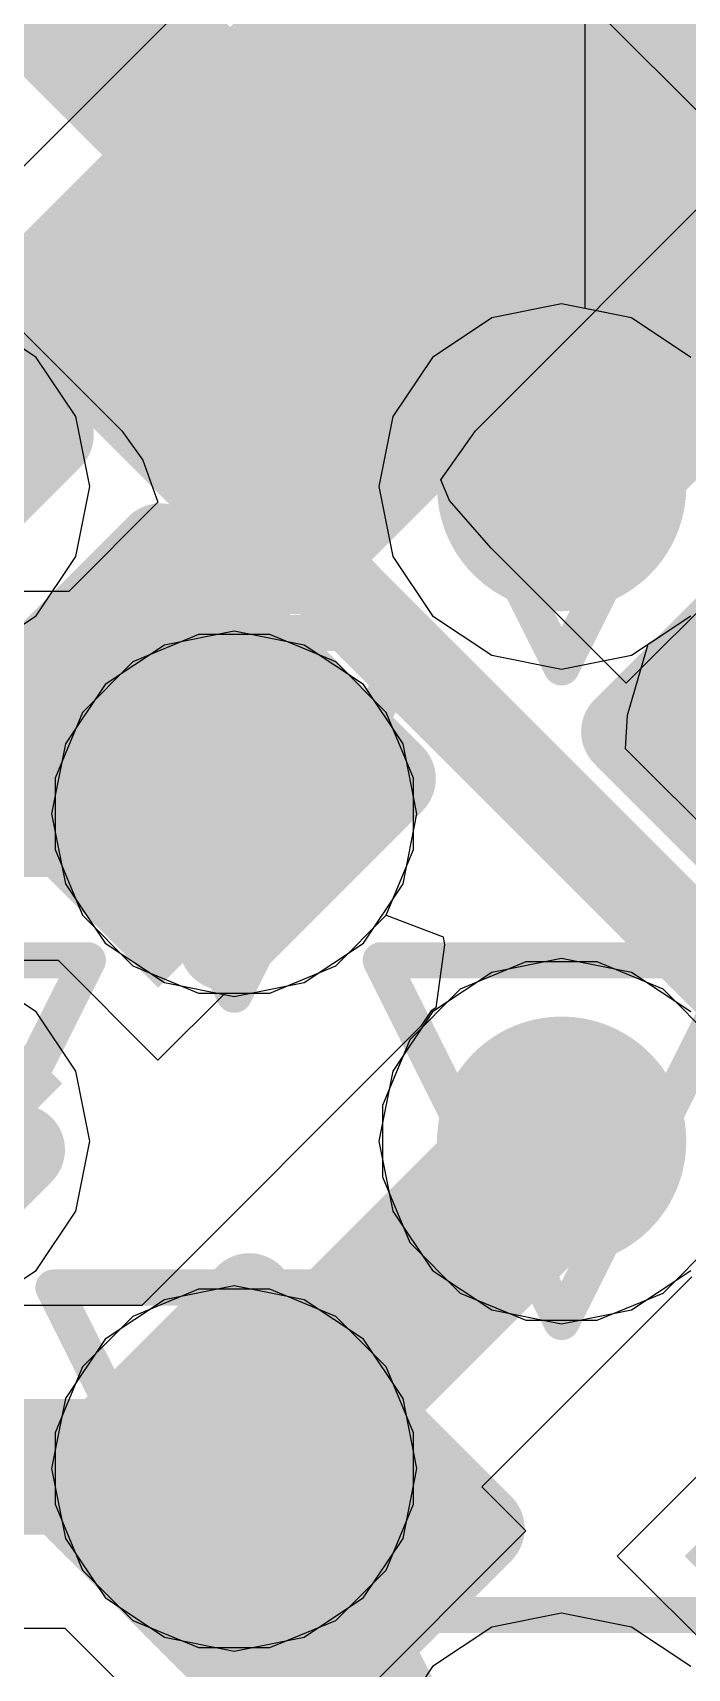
# Model space of a CAD drawing. Header units: inches. Extents: x -6 to 283, y -12 to 154.
# Drawn here: x 52.746 to 53.665, y 9.834 to 12.131 of the extents above; entities that cross this region are included whole.
import ezdxf

# ---------------------------------------------------------------- set-up
doc = ezdxf.new("R2010")
doc.units = ezdxf.units.IN
for name, color, linetype in [('Bottom Layer', 5, 'Continuous'), ('Bottom Overlay', 54, 'Continuous'), ('Bottom Paste', 16, 'Continuous'), ('Bottom Solder', 6, 'Continuous'), ('Drill Drawing', 1, 'Continuous'), ('GND-1', 16, 'Continuous'), ('GND-2', 90, 'Continuous'), ('GND-3', 216, 'Continuous'), ('GND-4', 54, 'Continuous'), ('PWR-1', 156, 'Continuous'), ('PWR-2', 130, 'Continuous'), ('Signal L1', 76, 'Continuous'), ('Signal L2', 6, 'Continuous'), ('Top Layer', 1, 'Continuous'), ('Top Paste', 8, 'Continuous'), ('Top Solder', 216, 'Continuous'), ('Via Holes', 16, 'Continuous')]:
    doc.layers.add(name, color=color, linetype=linetype)

# ---------------------------------------------------------------- blocks, each defined once
blk = doc.blocks.new('BGA_565_15_5_14_4__57')
at = {"layer": 'Top Layer'}
h = blk.add_hatch(color=1, dxfattribs=at)
edge = h.paths.add_edge_path()
edge.add_arc((-0.975, -2.275), 0.125, 0, 360)
h = blk.add_hatch(color=1, dxfattribs=at)
edge = h.paths.add_edge_path()
edge.add_arc((-0.325, -2.275), 0.125, 0, 360)
h = blk.add_hatch(color=1, dxfattribs=at)
edge = h.paths.add_edge_path()
edge.add_arc((-1.625, -2.925), 0.125, 0, 360)
h = blk.add_hatch(color=1, dxfattribs=at)
edge = h.paths.add_edge_path()
edge.add_arc((-0.975, -2.925), 0.125, 0, 360)
h = blk.add_hatch(color=1, dxfattribs=at)
edge = h.paths.add_edge_path()
edge.add_arc((-1.625, -3.575), 0.125, 0, 360)
at = {"layer": 'Top Paste'}
h = blk.add_hatch(color=8, dxfattribs=at)
edge = h.paths.add_edge_path()
edge.add_arc((-0.975, -2.275), 0.125, 0, 360)
h = blk.add_hatch(color=8, dxfattribs=at)
edge = h.paths.add_edge_path()
edge.add_arc((-0.325, -2.275), 0.125, 0, 360)
h = blk.add_hatch(color=8, dxfattribs=at)
edge = h.paths.add_edge_path()
edge.add_arc((-1.625, -2.925), 0.125, 0, 360)
h = blk.add_hatch(color=8, dxfattribs=at)
edge = h.paths.add_edge_path()
edge.add_arc((-0.975, -2.925), 0.125, 0, 360)
h = blk.add_hatch(color=8, dxfattribs=at)
edge = h.paths.add_edge_path()
edge.add_arc((-1.625, -3.575), 0.125, 0, 360)
at = {"layer": 'Top Solder'}
h = blk.add_hatch(color=216, dxfattribs=at)
edge = h.paths.add_edge_path()
edge.add_arc((-0.975, -2.275), 0.175, 0, 360)
h = blk.add_hatch(color=216, dxfattribs=at)
edge = h.paths.add_edge_path()
edge.add_arc((-0.325, -2.275), 0.175, 0, 360)
h = blk.add_hatch(color=216, dxfattribs=at)
edge = h.paths.add_edge_path()
edge.add_arc((-1.625, -2.925), 0.175, 0, 360)
h = blk.add_hatch(color=216, dxfattribs=at)
edge = h.paths.add_edge_path()
edge.add_arc((-0.975, -2.925), 0.175, 0, 360)
h = blk.add_hatch(color=216, dxfattribs=at)
edge = h.paths.add_edge_path()
edge.add_arc((-1.625, -3.575), 0.175, 0, 360)
blk = doc.blocks.new('CAP_0201_B_321')
at = {"layer": 'Bottom Layer'}
for points in [[(-0.45, 0.15), (-0.15, 0.15), (-0.15, -0.15), (-0.45, -0.15)], [(0.15, 0.15), (0.45, 0.15), (0.45, -0.15), (0.15, -0.15)]]:
    blk.add_hatch(color=5, dxfattribs=at).paths.add_polyline_path(points)
at = {"layer": 'Bottom Paste'}
for points in [[(-0.45, 0.15), (-0.15, 0.15), (-0.15, -0.15), (-0.45, -0.15)], [(0.15, 0.15), (0.45, 0.15), (0.45, -0.15), (0.15, -0.15)]]:
    blk.add_hatch(color=16, dxfattribs=at).paths.add_polyline_path(points)
at = {"layer": 'Bottom Solder'}
for points in [[(-0.505, 0.205), (-0.095, 0.205), (-0.095, -0.205), (-0.505, -0.205)], [(0.095, 0.205), (0.505, 0.205), (0.505, -0.205), (0.095, -0.205)]]:
    blk.add_hatch(color=6, dxfattribs=at).paths.add_polyline_path(points)
at = {"layer": 'Bottom Overlay'}
for points in [[(-0.2032, 0.2286, 0.127, 0.127, 0), (-0.5334, 0.2286, 0.127, 0.127, 0)], [(-0.5334, -0.2286, 0.127, 0.127, 0), (-0.5334, 0.2286, 0.127, 0.127, 0)], [(0.5334, 0.2286, 0.127, 0.127, 0), (0.2032, 0.2286, 0.127, 0.127, 0)], [(0.5334, -0.2286, 0.127, 0.127, 0), (0.5334, 0.2286, 0.127, 0.127, 0)], [(-0.2032, -0.2286, 0.127, 0.127, 0), (-0.5334, -0.2286, 0.127, 0.127, 0)], [(0.5334, -0.2286, 0.127, 0.127, 0), (0.2032, -0.2286, 0.127, 0.127, 0)]]:
    blk.add_lwpolyline(points, format="xyseb", dxfattribs=at)
for points in [[(-0.5651, 0.2286, 0.0635, 0.0635, 1), (-0.5016, 0.2286, 0.0635, 0.0635, 1)], [(-0.5651, 0.2286, 0.0635, 0.0635, 1), (-0.5016, 0.2286, 0.0635, 0.0635, 1)], [(-0.2349, 0.2286, 0.0635, 0.0635, 1), (-0.1714, 0.2286, 0.0635, 0.0635, 1)], [(0.1714, 0.2286, 0.0635, 0.0635, 1), (0.2349, 0.2286, 0.0635, 0.0635, 1)], [(0.5016, 0.2286, 0.0635, 0.0635, 1), (0.5651, 0.2286, 0.0635, 0.0635, 1)], [(0.5016, 0.2286, 0.0635, 0.0635, 1), (0.5651, 0.2286, 0.0635, 0.0635, 1)], [(-0.5651, -0.2286, 0.0635, 0.0635, 1), (-0.5016, -0.2286, 0.0635, 0.0635, 1)], [(-0.5651, -0.2286, 0.0635, 0.0635, 1), (-0.5016, -0.2286, 0.0635, 0.0635, 1)], [(-0.2349, -0.2286, 0.0635, 0.0635, 1), (-0.1714, -0.2286, 0.0635, 0.0635, 1)], [(0.1714, -0.2286, 0.0635, 0.0635, 1), (0.2349, -0.2286, 0.0635, 0.0635, 1)], [(0.5016, -0.2286, 0.0635, 0.0635, 1), (0.5651, -0.2286, 0.0635, 0.0635, 1)], [(0.5016, -0.2286, 0.0635, 0.0635, 1), (0.5651, -0.2286, 0.0635, 0.0635, 1)]]:
    blk.add_lwpolyline(points, format="xyseb", close=True, dxfattribs=at)
blk = doc.blocks.new('CAP_0201_B_326')
at = {"layer": 'Bottom Layer'}
for points in [[(-0.45, 0.15), (-0.15, 0.15), (-0.15, -0.15), (-0.45, -0.15)], [(0.15, 0.15), (0.45, 0.15), (0.45, -0.15), (0.15, -0.15)]]:
    blk.add_hatch(color=5, dxfattribs=at).paths.add_polyline_path(points)
at = {"layer": 'Bottom Paste'}
for points in [[(-0.45, 0.15), (-0.15, 0.15), (-0.15, -0.15), (-0.45, -0.15)], [(0.15, 0.15), (0.45, 0.15), (0.45, -0.15), (0.15, -0.15)]]:
    blk.add_hatch(color=16, dxfattribs=at).paths.add_polyline_path(points)
at = {"layer": 'Bottom Solder'}
for points in [[(-0.505, 0.205), (-0.095, 0.205), (-0.095, -0.205), (-0.505, -0.205)], [(0.095, 0.205), (0.505, 0.205), (0.505, -0.205), (0.095, -0.205)]]:
    blk.add_hatch(color=6, dxfattribs=at).paths.add_polyline_path(points)
at = {"layer": 'Bottom Overlay'}
for points in [[(-0.5334, 0.2286, 0.127, 0.127, 0), (-0.2032, 0.2286, 0.127, 0.127, 0)], [(-0.5334, 0.2286, 0.127, 0.127, 0), (-0.5334, -0.2286, 0.127, 0.127, 0)], [(0.2032, 0.2286, 0.127, 0.127, 0), (0.5334, 0.2286, 0.127, 0.127, 0)], [(0.5334, 0.2286, 0.127, 0.127, 0), (0.5334, -0.2286, 0.127, 0.127, 0)], [(-0.5334, -0.2286, 0.127, 0.127, 0), (-0.2032, -0.2286, 0.127, 0.127, 0)], [(0.2032, -0.2286, 0.127, 0.127, 0), (0.5334, -0.2286, 0.127, 0.127, 0)]]:
    blk.add_lwpolyline(points, format="xyseb", dxfattribs=at)
for points in [[(-0.5651, 0.2286, 0.0635, 0.0635, 1), (-0.5016, 0.2286, 0.0635, 0.0635, 1)], [(-0.5651, 0.2286, 0.0635, 0.0635, 1), (-0.5016, 0.2286, 0.0635, 0.0635, 1)], [(-0.2349, 0.2286, 0.0635, 0.0635, 1), (-0.1714, 0.2286, 0.0635, 0.0635, 1)], [(0.1714, 0.2286, 0.0635, 0.0635, 1), (0.2349, 0.2286, 0.0635, 0.0635, 1)], [(0.5016, 0.2286, 0.0635, 0.0635, 1), (0.5651, 0.2286, 0.0635, 0.0635, 1)], [(0.5016, 0.2286, 0.0635, 0.0635, 1), (0.5651, 0.2286, 0.0635, 0.0635, 1)], [(-0.5651, -0.2286, 0.0635, 0.0635, 1), (-0.5016, -0.2286, 0.0635, 0.0635, 1)], [(-0.5651, -0.2286, 0.0635, 0.0635, 1), (-0.5016, -0.2286, 0.0635, 0.0635, 1)], [(-0.2349, -0.2286, 0.0635, 0.0635, 1), (-0.1714, -0.2286, 0.0635, 0.0635, 1)], [(0.1714, -0.2286, 0.0635, 0.0635, 1), (0.2349, -0.2286, 0.0635, 0.0635, 1)], [(0.5016, -0.2286, 0.0635, 0.0635, 1), (0.5651, -0.2286, 0.0635, 0.0635, 1)], [(0.5016, -0.2286, 0.0635, 0.0635, 1), (0.5651, -0.2286, 0.0635, 0.0635, 1)]]:
    blk.add_lwpolyline(points, format="xyseb", close=True, dxfattribs=at)
blk = doc.blocks.new('CAP_0201_B_340')
at = {"layer": 'Bottom Layer'}
for points in [[(-0.45, 0.15), (-0.15, 0.15), (-0.15, -0.15), (-0.45, -0.15)], [(0.15, 0.15), (0.45, 0.15), (0.45, -0.15), (0.15, -0.15)]]:
    blk.add_hatch(color=5, dxfattribs=at).paths.add_polyline_path(points)
at = {"layer": 'Bottom Paste'}
for points in [[(-0.45, 0.15), (-0.15, 0.15), (-0.15, -0.15), (-0.45, -0.15)], [(0.15, 0.15), (0.45, 0.15), (0.45, -0.15), (0.15, -0.15)]]:
    blk.add_hatch(color=16, dxfattribs=at).paths.add_polyline_path(points)
at = {"layer": 'Bottom Solder'}
for points in [[(-0.505, 0.205), (-0.095, 0.205), (-0.095, -0.205), (-0.505, -0.205)], [(0.095, 0.205), (0.505, 0.205), (0.505, -0.205), (0.095, -0.205)]]:
    blk.add_hatch(color=6, dxfattribs=at).paths.add_polyline_path(points)
at = {"layer": 'Bottom Overlay'}
for points in [[(-0.2032, 0.2286, 0.127, 0.127, 0), (-0.5334, 0.2286, 0.127, 0.127, 0)], [(-0.5334, -0.2286, 0.127, 0.127, 0), (-0.5334, 0.2286, 0.127, 0.127, 0)], [(0.5334, 0.2286, 0.127, 0.127, 0), (0.2032, 0.2286, 0.127, 0.127, 0)], [(0.5334, -0.2286, 0.127, 0.127, 0), (0.5334, 0.2286, 0.127, 0.127, 0)], [(-0.2032, -0.2286, 0.127, 0.127, 0), (-0.5334, -0.2286, 0.127, 0.127, 0)], [(0.5334, -0.2286, 0.127, 0.127, 0), (0.2032, -0.2286, 0.127, 0.127, 0)]]:
    blk.add_lwpolyline(points, format="xyseb", dxfattribs=at)
for points in [[(-0.5651, 0.2286, 0.0635, 0.0635, 1), (-0.5016, 0.2286, 0.0635, 0.0635, 1)], [(-0.5651, 0.2286, 0.0635, 0.0635, 1), (-0.5016, 0.2286, 0.0635, 0.0635, 1)], [(-0.2349, 0.2286, 0.0635, 0.0635, 1), (-0.1714, 0.2286, 0.0635, 0.0635, 1)], [(0.1714, 0.2286, 0.0635, 0.0635, 1), (0.2349, 0.2286, 0.0635, 0.0635, 1)], [(0.5016, 0.2286, 0.0635, 0.0635, 1), (0.5651, 0.2286, 0.0635, 0.0635, 1)], [(0.5016, 0.2286, 0.0635, 0.0635, 1), (0.5651, 0.2286, 0.0635, 0.0635, 1)], [(-0.5651, -0.2286, 0.0635, 0.0635, 1), (-0.5016, -0.2286, 0.0635, 0.0635, 1)], [(-0.5651, -0.2286, 0.0635, 0.0635, 1), (-0.5016, -0.2286, 0.0635, 0.0635, 1)], [(-0.2349, -0.2286, 0.0635, 0.0635, 1), (-0.1714, -0.2286, 0.0635, 0.0635, 1)], [(0.1714, -0.2286, 0.0635, 0.0635, 1), (0.2349, -0.2286, 0.0635, 0.0635, 1)], [(0.5016, -0.2286, 0.0635, 0.0635, 1), (0.5651, -0.2286, 0.0635, 0.0635, 1)], [(0.5016, -0.2286, 0.0635, 0.0635, 1), (0.5651, -0.2286, 0.0635, 0.0635, 1)]]:
    blk.add_lwpolyline(points, format="xyseb", close=True, dxfattribs=at)
blk = doc.blocks.new('CAP_0201_B_342')
at = {"layer": 'Bottom Layer'}
for points in [[(-0.45, 0.15), (-0.15, 0.15), (-0.15, -0.15), (-0.45, -0.15)], [(0.15, 0.15), (0.45, 0.15), (0.45, -0.15), (0.15, -0.15)]]:
    blk.add_hatch(color=5, dxfattribs=at).paths.add_polyline_path(points)
at = {"layer": 'Bottom Paste'}
for points in [[(-0.45, 0.15), (-0.15, 0.15), (-0.15, -0.15), (-0.45, -0.15)], [(0.15, 0.15), (0.45, 0.15), (0.45, -0.15), (0.15, -0.15)]]:
    blk.add_hatch(color=16, dxfattribs=at).paths.add_polyline_path(points)
at = {"layer": 'Bottom Solder'}
for points in [[(-0.505, 0.205), (-0.095, 0.205), (-0.095, -0.205), (-0.505, -0.205)], [(0.095, 0.205), (0.505, 0.205), (0.505, -0.205), (0.095, -0.205)]]:
    blk.add_hatch(color=6, dxfattribs=at).paths.add_polyline_path(points)
at = {"layer": 'Bottom Overlay'}
for points in [[(-0.2032, 0.2286, 0.127, 0.127, 0), (-0.5334, 0.2286, 0.127, 0.127, 0)], [(-0.5334, -0.2286, 0.127, 0.127, 0), (-0.5334, 0.2286, 0.127, 0.127, 0)], [(0.5334, 0.2286, 0.127, 0.127, 0), (0.2032, 0.2286, 0.127, 0.127, 0)], [(0.5334, -0.2286, 0.127, 0.127, 0), (0.5334, 0.2286, 0.127, 0.127, 0)], [(-0.2032, -0.2286, 0.127, 0.127, 0), (-0.5334, -0.2286, 0.127, 0.127, 0)], [(0.5334, -0.2286, 0.127, 0.127, 0), (0.2032, -0.2286, 0.127, 0.127, 0)]]:
    blk.add_lwpolyline(points, format="xyseb", dxfattribs=at)
for points in [[(-0.5651, 0.2286, 0.0635, 0.0635, 1), (-0.5016, 0.2286, 0.0635, 0.0635, 1)], [(-0.5651, 0.2286, 0.0635, 0.0635, 1), (-0.5016, 0.2286, 0.0635, 0.0635, 1)], [(-0.2349, 0.2286, 0.0635, 0.0635, 1), (-0.1714, 0.2286, 0.0635, 0.0635, 1)], [(0.1714, 0.2286, 0.0635, 0.0635, 1), (0.2349, 0.2286, 0.0635, 0.0635, 1)], [(0.5016, 0.2286, 0.0635, 0.0635, 1), (0.5651, 0.2286, 0.0635, 0.0635, 1)], [(0.5016, 0.2286, 0.0635, 0.0635, 1), (0.5651, 0.2286, 0.0635, 0.0635, 1)], [(-0.5651, -0.2286, 0.0635, 0.0635, 1), (-0.5016, -0.2286, 0.0635, 0.0635, 1)], [(-0.5651, -0.2286, 0.0635, 0.0635, 1), (-0.5016, -0.2286, 0.0635, 0.0635, 1)], [(-0.2349, -0.2286, 0.0635, 0.0635, 1), (-0.1714, -0.2286, 0.0635, 0.0635, 1)], [(0.1714, -0.2286, 0.0635, 0.0635, 1), (0.2349, -0.2286, 0.0635, 0.0635, 1)], [(0.5016, -0.2286, 0.0635, 0.0635, 1), (0.5651, -0.2286, 0.0635, 0.0635, 1)], [(0.5016, -0.2286, 0.0635, 0.0635, 1), (0.5651, -0.2286, 0.0635, 0.0635, 1)]]:
    blk.add_lwpolyline(points, format="xyseb", close=True, dxfattribs=at)
blk = doc.blocks.new('C___0603_B_380')
at = {"layer": 'Bottom Solder'}
blk.add_hatch(color=6, dxfattribs=at).paths.add_polyline_path([(0.321, -0.5045), (0.321, 0.5045), (1.203, 0.5045), (1.203, -0.5045)])
blk = doc.blocks.new('C___0402_B_392')
at = {"layer": 'Bottom Layer'}
for points in [[(-0.2413, 0.3175), (-0.2413, -0.3175), (-0.6985, -0.3175), (-0.6985, 0.3175)], [(0.6985, 0.3175), (0.6985, -0.3175), (0.2413, -0.3175), (0.2413, 0.3175)]]:
    blk.add_hatch(color=5, dxfattribs=at).paths.add_polyline_path(points)
at = {"layer": 'Bottom Paste'}
for points in [[(-0.2413, 0.3175), (-0.2413, -0.3175), (-0.6985, -0.3175), (-0.6985, 0.3175)], [(0.6985, 0.3175), (0.6985, -0.3175), (0.2413, -0.3175), (0.2413, 0.3175)]]:
    blk.add_hatch(color=16, dxfattribs=at).paths.add_polyline_path(points)
at = {"layer": 'Bottom Solder'}
for points in [[(-0.1813, 0.3775), (-0.1813, -0.3775), (-0.7585, -0.3775), (-0.7585, 0.3775)], [(0.7585, 0.3775), (0.7585, -0.3775), (0.1813, -0.3775), (0.1813, 0.3775)]]:
    blk.add_hatch(color=6, dxfattribs=at).paths.add_polyline_path(points)
at = {"layer": 'Bottom Overlay'}
for points in [[(-0.7874, -0.4064, 0.127, 0.127, 0), (-0.7874, 0.4064, 0.127, 0.127, 0)], [(-0.7874, 0.4064, 0.127, 0.127, 0), (-0.2794, 0.4064, 0.127, 0.127, 0)], [(0.2794, 0.4064, 0.127, 0.127, 0), (0.7874, 0.4064, 0.127, 0.127, 0)], [(0.7874, -0.4064, 0.127, 0.127, 0), (0.7874, 0.4064, 0.127, 0.127, 0)], [(-0.7874, -0.4064, 0.127, 0.127, 0), (-0.2794, -0.4064, 0.127, 0.127, 0)], [(0.2794, -0.4064, 0.127, 0.127, 0), (0.7874, -0.4064, 0.127, 0.127, 0)]]:
    blk.add_lwpolyline(points, format="xyseb", dxfattribs=at)
for points in [[(-0.8191, 0.4064, 0.0635, 0.0635, 1), (-0.7556, 0.4064, 0.0635, 0.0635, 1)], [(-0.8191, 0.4064, 0.0635, 0.0635, 1), (-0.7556, 0.4064, 0.0635, 0.0635, 1)], [(-0.3111, 0.4064, 0.0635, 0.0635, 1), (-0.2477, 0.4064, 0.0635, 0.0635, 1)], [(0.2477, 0.4064, 0.0635, 0.0635, 1), (0.3111, 0.4064, 0.0635, 0.0635, 1)], [(0.7556, 0.4064, 0.0635, 0.0635, 1), (0.8191, 0.4064, 0.0635, 0.0635, 1)], [(0.7556, 0.4064, 0.0635, 0.0635, 1), (0.8191, 0.4064, 0.0635, 0.0635, 1)], [(-0.8191, -0.4064, 0.0635, 0.0635, 1), (-0.7556, -0.4064, 0.0635, 0.0635, 1)], [(-0.8191, -0.4064, 0.0635, 0.0635, 1), (-0.7556, -0.4064, 0.0635, 0.0635, 1)], [(-0.3111, -0.4064, 0.0635, 0.0635, 1), (-0.2477, -0.4064, 0.0635, 0.0635, 1)], [(0.2477, -0.4064, 0.0635, 0.0635, 1), (0.3111, -0.4064, 0.0635, 0.0635, 1)], [(0.7556, -0.4064, 0.0635, 0.0635, 1), (0.8191, -0.4064, 0.0635, 0.0635, 1)], [(0.7556, -0.4064, 0.0635, 0.0635, 1), (0.8191, -0.4064, 0.0635, 0.0635, 1)]]:
    blk.add_lwpolyline(points, format="xyseb", close=True, dxfattribs=at)

msp = doc.modelspace()

# ---------------------------------------------------------------- hatches: boundary and pattern name
at = {"layer": 'Bottom Layer'}
h = msp.add_hatch(color=5, dxfattribs=at)
edge = h.paths.add_edge_path()
edge.add_arc((53.4886, 11.4933), 0.15, 0, 360)
h = msp.add_hatch(color=5, dxfattribs=at)
edge = h.paths.add_edge_path()
edge.add_arc((53.029, 11.0337), 0.15, 0, 360)
h = msp.add_hatch(color=5, dxfattribs=at)
edge = h.paths.add_edge_path()
edge.add_arc((53.4886, 10.5741), 0.15, 0, 360)
h = msp.add_hatch(color=5, dxfattribs=at)
edge = h.paths.add_edge_path()
edge.add_arc((53.029, 10.1145), 0.15, 0, 360)
at = {"layer": 'GND-1'}
h = msp.add_hatch(color=16, dxfattribs=at)
edge = h.paths.add_edge_path()
edge.add_arc((53.4886, 11.4933), 0.15, 0, 360)
h = msp.add_hatch(color=16, dxfattribs=at)
edge = h.paths.add_edge_path()
edge.add_arc((53.029, 11.0337), 0.15, 0, 360)
h = msp.add_hatch(color=16, dxfattribs=at)
edge = h.paths.add_edge_path()
edge.add_arc((53.4886, 10.5741), 0.15, 0, 360)
h = msp.add_hatch(color=16, dxfattribs=at)
edge = h.paths.add_edge_path()
edge.add_arc((53.029, 10.1145), 0.15, 0, 360)
at = {"layer": 'GND-2'}
h = msp.add_hatch(color=90, dxfattribs=at)
edge = h.paths.add_edge_path()
edge.add_arc((53.4886, 11.4933), 0.15, 0, 360)
h = msp.add_hatch(color=90, dxfattribs=at)
edge = h.paths.add_edge_path()
edge.add_arc((53.029, 11.0337), 0.15, 0, 360)
h = msp.add_hatch(color=90, dxfattribs=at)
edge = h.paths.add_edge_path()
edge.add_arc((53.4886, 10.5741), 0.15, 0, 360)
h = msp.add_hatch(color=90, dxfattribs=at)
edge = h.paths.add_edge_path()
edge.add_arc((53.029, 10.1145), 0.15, 0, 360)
at = {"layer": 'GND-3'}
h = msp.add_hatch(color=216, dxfattribs=at)
edge = h.paths.add_edge_path()
edge.add_arc((53.4886, 11.4933), 0.15, 0, 360)
h = msp.add_hatch(color=216, dxfattribs=at)
edge = h.paths.add_edge_path()
edge.add_arc((53.029, 11.0337), 0.15, 0, 360)
h = msp.add_hatch(color=216, dxfattribs=at)
edge = h.paths.add_edge_path()
edge.add_arc((53.4886, 10.5741), 0.15, 0, 360)
h = msp.add_hatch(color=216, dxfattribs=at)
edge = h.paths.add_edge_path()
edge.add_arc((53.029, 10.1145), 0.15, 0, 360)
at = {"layer": 'GND-4'}
h = msp.add_hatch(color=54, dxfattribs=at)
edge = h.paths.add_edge_path()
edge.add_arc((53.4886, 11.4933), 0.15, 0, 360)
h = msp.add_hatch(color=54, dxfattribs=at)
edge = h.paths.add_edge_path()
edge.add_arc((53.029, 11.0337), 0.15, 0, 360)
h = msp.add_hatch(color=54, dxfattribs=at)
edge = h.paths.add_edge_path()
edge.add_arc((53.4886, 10.5741), 0.15, 0, 360)
h = msp.add_hatch(color=54, dxfattribs=at)
edge = h.paths.add_edge_path()
edge.add_arc((53.029, 10.1145), 0.15, 0, 360)
at = {"layer": 'PWR-1'}
h = msp.add_hatch(color=156, dxfattribs=at)
edge = h.paths.add_edge_path()
edge.add_arc((53.4886, 11.4933), 0.15, 0, 360)
h = msp.add_hatch(color=156, dxfattribs=at)
edge = h.paths.add_edge_path()
edge.add_arc((53.029, 11.0337), 0.15, 0, 360)
h = msp.add_hatch(color=156, dxfattribs=at)
edge = h.paths.add_edge_path()
edge.add_arc((53.4886, 10.5741), 0.15, 0, 360)
h = msp.add_hatch(color=156, dxfattribs=at)
edge = h.paths.add_edge_path()
edge.add_arc((53.029, 10.1145), 0.15, 0, 360)
at = {"layer": 'PWR-2'}
h = msp.add_hatch(color=130, dxfattribs=at)
edge = h.paths.add_edge_path()
edge.add_arc((53.4886, 11.4933), 0.15, 0, 360)
h = msp.add_hatch(color=130, dxfattribs=at)
edge = h.paths.add_edge_path()
edge.add_arc((53.029, 11.0337), 0.15, 0, 360)
h = msp.add_hatch(color=130, dxfattribs=at)
edge = h.paths.add_edge_path()
edge.add_arc((53.4886, 10.5741), 0.15, 0, 360)
h = msp.add_hatch(color=130, dxfattribs=at)
edge = h.paths.add_edge_path()
edge.add_arc((53.029, 10.1145), 0.15, 0, 360)
at = {"layer": 'Signal L1'}
h = msp.add_hatch(color=76, dxfattribs=at)
edge = h.paths.add_edge_path()
edge.add_arc((53.4886, 11.4933), 0.15, 0, 360)
h = msp.add_hatch(color=76, dxfattribs=at)
edge = h.paths.add_edge_path()
edge.add_arc((53.029, 11.0337), 0.15, 0, 360)
h = msp.add_hatch(color=76, dxfattribs=at)
edge = h.paths.add_edge_path()
edge.add_arc((53.4886, 10.5741), 0.15, 0, 360)
h = msp.add_hatch(color=76, dxfattribs=at)
edge = h.paths.add_edge_path()
edge.add_arc((53.029, 10.1145), 0.15, 0, 360)
at = {"layer": 'Signal L2'}
h = msp.add_hatch(color=6, dxfattribs=at)
edge = h.paths.add_edge_path()
edge.add_arc((53.4886, 11.4933), 0.15, 0, 360)
h = msp.add_hatch(color=6, dxfattribs=at)
edge = h.paths.add_edge_path()
edge.add_arc((53.029, 11.0337), 0.15, 0, 360)
h = msp.add_hatch(color=6, dxfattribs=at)
edge = h.paths.add_edge_path()
edge.add_arc((53.4886, 10.5741), 0.15, 0, 360)
h = msp.add_hatch(color=6, dxfattribs=at)
edge = h.paths.add_edge_path()
edge.add_arc((53.029, 10.1145), 0.15, 0, 360)
at = {"layer": 'Top Layer'}
h = msp.add_hatch(color=1, dxfattribs=at)
edge = h.paths.add_edge_path()
edge.add_arc((53.4886, 11.4933), 0.15, 0, 360)
h = msp.add_hatch(color=1, dxfattribs=at)
edge = h.paths.add_edge_path()
edge.add_arc((53.029, 11.0337), 0.15, 0, 360)
h = msp.add_hatch(color=1, dxfattribs=at)
edge = h.paths.add_edge_path()
edge.add_arc((53.4886, 10.5741), 0.15, 0, 360)
h = msp.add_hatch(color=1, dxfattribs=at)
edge = h.paths.add_edge_path()
edge.add_arc((53.029, 10.1145), 0.15, 0, 360)
at = {"layer": 'Via Holes'}
h = msp.add_hatch(color=7, dxfattribs=at)
edge = h.paths.add_edge_path()
edge.add_arc((53.4886, 11.4933), 0.075, 0, 360)
h = msp.add_hatch(color=7, dxfattribs=at)
edge = h.paths.add_edge_path()
edge.add_arc((53.029, 11.0337), 0.075, 0, 360)
h = msp.add_hatch(color=7, dxfattribs=at)
edge = h.paths.add_edge_path()
edge.add_arc((53.4886, 10.5741), 0.075, 0, 360)
h = msp.add_hatch(color=7, dxfattribs=at)
edge = h.paths.add_edge_path()
edge.add_arc((53.029, 10.1145), 0.075, 0, 360)

# ---------------------------------------------------------------- linework, layer by layer
at = {"layer": 'Bottom Layer'}
for p, q in [((53.2448, 12.4548), (52.6161, 11.8261)), ((53.7476, 11.9519), (53.2448, 12.4548)), ((53.3675, 11.5717), (53.7476, 11.9519)), ((52.6161, 11.8261), (52.8709, 11.5714)), ((52.8709, 11.5714), (52.9003, 11.5304)), ((53.3191, 11.5028), (53.3675, 11.5717)), ((52.9003, 11.5304), (52.9218, 11.4713)), ((53.9062, 11.5441), (53.5794, 11.2173)), ((53.3311, 11.4738), (53.3191, 11.5028)), ((52.9218, 11.4713), (52.7965, 11.346)), ((53.3899, 11.4068), (53.3311, 11.4738)), ((53.5794, 11.2173), (53.3899, 11.4068)), ((52.7965, 11.346), (52.2012, 11.346)), ((53.1715, 10.8204), (53.2422, 10.8912)), ((53.2422, 10.8912), (53.3223, 10.8611)), ((53.3243, 10.8497), (53.3118, 10.7615)), ((53.3223, 10.8611), (53.3243, 10.8497)), ((52.2599, 10.8281), (52.7816, 10.8281)), ((52.7816, 10.8281), (52.9218, 10.6878)), ((53.079, 10.7821), (53.1715, 10.8204)), ((52.9218, 10.6878), (53.0161, 10.7821)), ((53.0161, 10.7821), (53.079, 10.7821)), ((53.3055, 10.7572), (53.2911, 10.7357)), ((53.3118, 10.7615), (53.3055, 10.7572)), ((53.2911, 10.7357), (52.8989, 10.3435)), ((53.3764, 10.0885), (53.6717, 10.3838)), ((52.8989, 10.3435), (52.4778, 10.3435)), ((53.6966, 10.1213), (53.5667, 9.9914)), ((53.4383, 10.0267), (53.3764, 10.0885)), ((53.0466, 9.6349), (53.4383, 10.0267)), ((53.5667, 9.9914), (54.3749, 9.1832)), ((52.5717, 9.8903), (52.7912, 9.8903)), ((52.7912, 9.8903), (53.0466, 9.6349))]:
    msp.add_line(p, q, dxfattribs=at)
for points in [[(53.119, 11.8261, 0.127, 0.127, 0), (53.1819, 11.889, 0.127, 0.127, 0)], [(53.119, 11.5028, 0.127, 0.127, 0), (53.119, 11.8261, 0.127, 0.127, 0)], [(53.1896, 11.3324, 0.127, 0.127, -0.198912), (53.119, 11.5028, 0.127, 0.127, 0)], [(53.1896, 11.3324, 0.127, 0.127, 0), (54.1935, 10.3285, 0.127, 0.127, 0)], [(52.0173, 11.087, 0.254, 0.254, 0), (52.9236, 11.087, 0.254, 0.254, 0)], [(53.0325, 10.1109, 0.254, 0.254, 0), (53.4886, 10.567, 0.254, 0.254, 0)], [(53.4886, 10.567, 0.254, 0.254, 0), (53.4886, 10.5741, 0.254, 0.254, 0)], [(52.4778, 10.1169, 0.1905, 0.1905, 0), (53.0265, 10.1169, 0.1905, 0.1905, 0)], [(53.0265, 10.1169, 0.1905, 0.1905, 0), (53.029, 10.1145, 0.1905, 0.1905, 0)]]:
    msp.add_lwpolyline(points, format="xyseb", dxfattribs=at)
for points in [[(53.1501, 11.889, 0.0635, 0.0635, 1), (53.2136, 11.889, 0.0635, 0.0635, 1)], [(53.0873, 11.8261, 0.0635, 0.0635, 1), (53.1508, 11.8261, 0.0635, 0.0635, 1)], [(53.0873, 11.8261, 0.0635, 0.0635, 1), (53.1508, 11.8261, 0.0635, 0.0635, 1)], [(53.0873, 11.5028, 0.0635, 0.0635, 1), (53.1508, 11.5028, 0.0635, 0.0635, 1)], [(53.0873, 11.5028, 0.0635, 0.0635, 1), (53.1508, 11.5028, 0.0635, 0.0635, 1)], [(53.1579, 11.3324, 0.0635, 0.0635, 1), (53.2214, 11.3324, 0.0635, 0.0635, 1)], [(53.1579, 11.3324, 0.0635, 0.0635, 1), (53.2214, 11.3324, 0.0635, 0.0635, 1)], [(52.8601, 11.087, 0.127, 0.127, 1), (52.9871, 11.087, 0.127, 0.127, 1)], [(53.4251, 10.5741, 0.127, 0.127, 1), (53.5521, 10.5741, 0.127, 0.127, 1)], [(53.4251, 10.567, 0.127, 0.127, 1), (53.5521, 10.567, 0.127, 0.127, 1)], [(53.4251, 10.567, 0.127, 0.127, 1), (53.5521, 10.567, 0.127, 0.127, 1)], [(52.969, 10.1109, 0.127, 0.127, 1), (53.096, 10.1109, 0.127, 0.127, 1)], [(52.9789, 10.1169, 0.0952, 0.0952, 1), (53.0741, 10.1169, 0.0952, 0.0952, 1)], [(52.9789, 10.1169, 0.0952, 0.0952, 1), (53.0741, 10.1169, 0.0952, 0.0952, 1)], [(52.9813, 10.1145, 0.0952, 0.0952, 1), (53.0766, 10.1145, 0.0952, 0.0952, 1)]]:
    msp.add_lwpolyline(points, format="xyseb", close=True, dxfattribs=at)
at = {"layer": 'Drill Drawing'}
for points in [[(52.3153, 11.7473, 0.0508, 0.0508, 0), (52.8233, 11.7473, 0.0508, 0.0508, 0)], [(52.5693, 11.2393, 0.0508, 0.0508, 0), (52.8233, 11.7473, 0.0508, 0.0508, 0)], [(53.2346, 11.7473, 0.0508, 0.0508, 0), (53.7426, 11.7473, 0.0508, 0.0508, 0)], [(53.2346, 11.7473, 0.0508, 0.0508, 0), (53.4886, 11.2393, 0.0508, 0.0508, 0)], [(53.4886, 11.2393, 0.0508, 0.0508, 0), (53.7426, 11.7473, 0.0508, 0.0508, 0)], [(52.775, 11.2877, 0.0508, 0.0508, 0), (53.283, 11.2877, 0.0508, 0.0508, 0)], [(52.775, 11.2877, 0.0508, 0.0508, 0), (53.029, 10.7797, 0.0508, 0.0508, 0)], [(53.029, 10.7797, 0.0508, 0.0508, 0), (53.283, 11.2877, 0.0508, 0.0508, 0)], [(52.3153, 10.8281, 0.0508, 0.0508, 0), (52.8233, 10.8281, 0.0508, 0.0508, 0)], [(52.5693, 10.3201, 0.0508, 0.0508, 0), (52.8233, 10.8281, 0.0508, 0.0508, 0)], [(53.2346, 10.8281, 0.0508, 0.0508, 0), (53.7426, 10.8281, 0.0508, 0.0508, 0)], [(53.2346, 10.8281, 0.0508, 0.0508, 0), (53.4886, 10.3201, 0.0508, 0.0508, 0)], [(53.4886, 10.3201, 0.0508, 0.0508, 0), (53.7426, 10.8281, 0.0508, 0.0508, 0)], [(52.775, 10.3685, 0.0508, 0.0508, 0), (53.283, 10.3685, 0.0508, 0.0508, 0)], [(52.775, 10.3685, 0.0508, 0.0508, 0), (53.029, 9.8605, 0.0508, 0.0508, 0)], [(53.029, 9.8605, 0.0508, 0.0508, 0), (53.283, 10.3685, 0.0508, 0.0508, 0)], [(53.2346, 9.9088, 0.0508, 0.0508, 0), (53.7426, 9.9088, 0.0508, 0.0508, 0)], [(53.2346, 9.9088, 0.0508, 0.0508, 0), (53.4886, 9.4008, 0.0508, 0.0508, 0)]]:
    msp.add_lwpolyline(points, format="xyseb", dxfattribs=at)
for points in [[(52.8106, 11.7473, 0.0254, 0.0254, 1), (52.836, 11.7473, 0.0254, 0.0254, 1)], [(52.8106, 11.7473, 0.0254, 0.0254, 1), (52.836, 11.7473, 0.0254, 0.0254, 1)], [(53.2219, 11.7473, 0.0254, 0.0254, 1), (53.2473, 11.7473, 0.0254, 0.0254, 1)], [(53.2219, 11.7473, 0.0254, 0.0254, 1), (53.2473, 11.7473, 0.0254, 0.0254, 1)], [(52.7623, 11.2877, 0.0254, 0.0254, 1), (52.7877, 11.2877, 0.0254, 0.0254, 1)], [(52.7623, 11.2877, 0.0254, 0.0254, 1), (52.7877, 11.2877, 0.0254, 0.0254, 1)], [(53.2703, 11.2877, 0.0254, 0.0254, 1), (53.2957, 11.2877, 0.0254, 0.0254, 1)], [(53.2703, 11.2877, 0.0254, 0.0254, 1), (53.2957, 11.2877, 0.0254, 0.0254, 1)], [(53.4759, 11.2393, 0.0254, 0.0254, 1), (53.5013, 11.2393, 0.0254, 0.0254, 1)], [(53.4759, 11.2393, 0.0254, 0.0254, 1), (53.5013, 11.2393, 0.0254, 0.0254, 1)], [(52.8106, 10.8281, 0.0254, 0.0254, 1), (52.836, 10.8281, 0.0254, 0.0254, 1)], [(52.8106, 10.8281, 0.0254, 0.0254, 1), (52.836, 10.8281, 0.0254, 0.0254, 1)], [(53.2219, 10.8281, 0.0254, 0.0254, 1), (53.2473, 10.8281, 0.0254, 0.0254, 1)], [(53.2219, 10.8281, 0.0254, 0.0254, 1), (53.2473, 10.8281, 0.0254, 0.0254, 1)], [(53.0163, 10.7797, 0.0254, 0.0254, 1), (53.0417, 10.7797, 0.0254, 0.0254, 1)], [(53.0163, 10.7797, 0.0254, 0.0254, 1), (53.0417, 10.7797, 0.0254, 0.0254, 1)], [(52.7623, 10.3685, 0.0254, 0.0254, 1), (52.7877, 10.3685, 0.0254, 0.0254, 1)], [(52.7623, 10.3685, 0.0254, 0.0254, 1), (52.7877, 10.3685, 0.0254, 0.0254, 1)], [(53.2703, 10.3685, 0.0254, 0.0254, 1), (53.2957, 10.3685, 0.0254, 0.0254, 1)], [(53.2703, 10.3685, 0.0254, 0.0254, 1), (53.2957, 10.3685, 0.0254, 0.0254, 1)], [(53.4759, 10.3201, 0.0254, 0.0254, 1), (53.5013, 10.3201, 0.0254, 0.0254, 1)], [(53.4759, 10.3201, 0.0254, 0.0254, 1), (53.5013, 10.3201, 0.0254, 0.0254, 1)], [(53.2219, 9.9088, 0.0254, 0.0254, 1), (53.2473, 9.9088, 0.0254, 0.0254, 1)], [(53.2219, 9.9088, 0.0254, 0.0254, 1), (53.2473, 9.9088, 0.0254, 0.0254, 1)], [(53.0163, 9.8605, 0.0254, 0.0254, 1), (53.0417, 9.8605, 0.0254, 0.0254, 1)], [(53.0163, 9.8605, 0.0254, 0.0254, 1), (53.0417, 9.8605, 0.0254, 0.0254, 1)]]:
    msp.add_lwpolyline(points, format="xyseb", close=True, dxfattribs=at)
at = {"layer": 'GND-1'}
for p, q in [((52.9789, 11.2853), (52.8864, 11.247)), ((53.079, 11.2853), (52.9789, 11.2853)), ((53.1715, 11.247), (53.079, 11.2853)), ((52.8864, 11.247), (52.8157, 11.1762)), ((53.2422, 11.1762), (53.1715, 11.247)), ((52.8157, 11.1762), (52.7774, 11.0837)), ((53.2806, 11.0837), (53.2422, 11.1762)), ((52.7774, 11.0837), (52.7774, 10.9837)), ((53.2806, 10.9837), (53.2806, 11.0837)), ((52.7774, 10.9837), (52.8157, 10.8912)), ((53.2422, 10.8912), (53.2806, 10.9837)), ((52.8157, 10.8912), (52.8864, 10.8204)), ((53.1715, 10.8204), (53.2422, 10.8912)), ((52.8864, 10.8204), (52.9789, 10.7821)), ((53.079, 10.7821), (53.1715, 10.8204)), ((53.4385, 10.8257), (53.3461, 10.7874)), ((53.5386, 10.8257), (53.4385, 10.8257)), ((53.6311, 10.7874), (53.5386, 10.8257)), ((52.9789, 10.7821), (53.079, 10.7821)), ((53.3461, 10.7874), (53.2753, 10.7166)), ((53.7019, 10.7166), (53.6311, 10.7874)), ((53.2753, 10.7166), (53.237, 10.6241)), ((53.237, 10.6241), (53.237, 10.524)), ((53.237, 10.524), (53.2753, 10.4316)), ((53.2753, 10.4316), (53.3461, 10.3608)), ((53.6311, 10.3608), (53.7019, 10.4316)), ((52.9789, 10.3661), (52.8864, 10.3278)), ((53.079, 10.3661), (52.9789, 10.3661)), ((53.1715, 10.3278), (53.079, 10.3661)), ((53.3461, 10.3608), (53.4385, 10.3225)), ((53.5386, 10.3225), (53.6311, 10.3608)), ((52.8864, 10.3278), (52.8157, 10.257)), ((53.2422, 10.257), (53.1715, 10.3278)), ((53.4385, 10.3225), (53.5386, 10.3225)), ((52.8157, 10.257), (52.7774, 10.1645)), ((53.2806, 10.1645), (53.2422, 10.257)), ((52.7774, 10.1645), (52.7774, 10.0644)), ((53.2806, 10.0644), (53.2806, 10.1645)), ((52.7774, 10.0644), (52.8157, 9.9719)), ((53.2422, 9.9719), (53.2806, 10.0644)), ((52.8157, 9.9719), (52.8864, 9.9012)), ((53.1715, 9.9012), (53.2422, 9.9719)), ((52.8864, 9.9012), (52.9789, 9.8629)), ((53.079, 9.8629), (53.1715, 9.9012)), ((52.9789, 9.8629), (53.079, 9.8629))]:
    msp.add_line(p, q, dxfattribs=at)
at = {"layer": 'GND-2'}
for p, q in [((52.9789, 11.2853), (52.8864, 11.247)), ((53.079, 11.2853), (52.9789, 11.2853)), ((53.1715, 11.247), (53.079, 11.2853)), ((52.8864, 11.247), (52.8157, 11.1762)), ((53.2422, 11.1762), (53.1715, 11.247)), ((52.8157, 11.1762), (52.7774, 11.0837)), ((53.2806, 11.0837), (53.2422, 11.1762)), ((52.7774, 11.0837), (52.7774, 10.9837)), ((53.2806, 10.9837), (53.2806, 11.0837)), ((52.7774, 10.9837), (52.8157, 10.8912)), ((53.2422, 10.8912), (53.2806, 10.9837)), ((52.8157, 10.8912), (52.8864, 10.8204)), ((53.1715, 10.8204), (53.2422, 10.8912)), ((52.8864, 10.8204), (52.9789, 10.7821)), ((53.079, 10.7821), (53.1715, 10.8204)), ((53.4385, 10.8257), (53.3461, 10.7874)), ((53.5386, 10.8257), (53.4385, 10.8257)), ((53.6311, 10.7874), (53.5386, 10.8257)), ((52.9789, 10.7821), (53.079, 10.7821)), ((53.3461, 10.7874), (53.2753, 10.7166)), ((53.7019, 10.7166), (53.6311, 10.7874)), ((53.2753, 10.7166), (53.237, 10.6241)), ((53.237, 10.6241), (53.237, 10.524)), ((53.237, 10.524), (53.2753, 10.4316)), ((53.2753, 10.4316), (53.3461, 10.3608)), ((53.6311, 10.3608), (53.7019, 10.4316)), ((52.9789, 10.3661), (52.8864, 10.3278)), ((53.079, 10.3661), (52.9789, 10.3661)), ((53.1715, 10.3278), (53.079, 10.3661)), ((53.3461, 10.3608), (53.4385, 10.3225)), ((53.5386, 10.3225), (53.6311, 10.3608)), ((52.8864, 10.3278), (52.8157, 10.257)), ((53.2422, 10.257), (53.1715, 10.3278)), ((53.4385, 10.3225), (53.5386, 10.3225)), ((52.8157, 10.257), (52.7774, 10.1645)), ((53.2806, 10.1645), (53.2422, 10.257)), ((52.7774, 10.1645), (52.7774, 10.0644)), ((53.2806, 10.0644), (53.2806, 10.1645)), ((52.7774, 10.0644), (52.8157, 9.9719)), ((53.2422, 9.9719), (53.2806, 10.0644)), ((52.8157, 9.9719), (52.8864, 9.9012)), ((53.1715, 9.9012), (53.2422, 9.9719)), ((52.8864, 9.9012), (52.9789, 9.8629)), ((53.079, 9.8629), (53.1715, 9.9012)), ((52.9789, 9.8629), (53.079, 9.8629))]:
    msp.add_line(p, q, dxfattribs=at)
at = {"layer": 'GND-3'}
for p, q in [((52.9789, 11.2853), (52.8864, 11.247)), ((53.079, 11.2853), (52.9789, 11.2853)), ((53.1715, 11.247), (53.079, 11.2853)), ((52.8864, 11.247), (52.8157, 11.1762)), ((53.2422, 11.1762), (53.1715, 11.247)), ((52.8157, 11.1762), (52.7774, 11.0837)), ((53.2806, 11.0837), (53.2422, 11.1762)), ((52.7774, 11.0837), (52.7774, 10.9837)), ((53.2806, 10.9837), (53.2806, 11.0837)), ((52.7774, 10.9837), (52.8157, 10.8912)), ((53.2422, 10.8912), (53.2806, 10.9837)), ((52.8157, 10.8912), (52.8864, 10.8204)), ((53.1715, 10.8204), (53.2422, 10.8912)), ((52.8864, 10.8204), (52.9789, 10.7821)), ((53.079, 10.7821), (53.1715, 10.8204)), ((53.4385, 10.8257), (53.3461, 10.7874)), ((53.5386, 10.8257), (53.4385, 10.8257)), ((53.6311, 10.7874), (53.5386, 10.8257)), ((52.9789, 10.7821), (53.079, 10.7821)), ((53.3461, 10.7874), (53.2753, 10.7166)), ((53.7019, 10.7166), (53.6311, 10.7874)), ((53.2753, 10.7166), (53.237, 10.6241)), ((53.237, 10.6241), (53.237, 10.524)), ((53.237, 10.524), (53.2753, 10.4316)), ((53.2753, 10.4316), (53.3461, 10.3608)), ((53.6311, 10.3608), (53.7019, 10.4316)), ((52.9789, 10.3661), (52.8864, 10.3278)), ((53.079, 10.3661), (52.9789, 10.3661)), ((53.1715, 10.3278), (53.079, 10.3661)), ((53.3461, 10.3608), (53.4385, 10.3225)), ((53.5386, 10.3225), (53.6311, 10.3608)), ((52.8864, 10.3278), (52.8157, 10.257)), ((53.2422, 10.257), (53.1715, 10.3278)), ((53.4385, 10.3225), (53.5386, 10.3225)), ((52.8157, 10.257), (52.7774, 10.1645)), ((53.2806, 10.1645), (53.2422, 10.257)), ((52.7774, 10.1645), (52.7774, 10.0644)), ((53.2806, 10.0644), (53.2806, 10.1645)), ((52.7774, 10.0644), (52.8157, 9.9719)), ((53.2422, 9.9719), (53.2806, 10.0644)), ((52.8157, 9.9719), (52.8864, 9.9012)), ((53.1715, 9.9012), (53.2422, 9.9719)), ((52.8864, 9.9012), (52.9789, 9.8629)), ((53.079, 9.8629), (53.1715, 9.9012)), ((52.9789, 9.8629), (53.079, 9.8629))]:
    msp.add_line(p, q, dxfattribs=at)
at = {"layer": 'GND-4'}
for p, q in [((52.9789, 11.2853), (52.8864, 11.247)), ((53.079, 11.2853), (52.9789, 11.2853)), ((53.1715, 11.247), (53.079, 11.2853)), ((52.8864, 11.247), (52.8157, 11.1762)), ((53.2422, 11.1762), (53.1715, 11.247)), ((52.8157, 11.1762), (52.7774, 11.0837)), ((53.2806, 11.0837), (53.2422, 11.1762)), ((52.7774, 11.0837), (52.7774, 10.9837)), ((53.2806, 10.9837), (53.2806, 11.0837)), ((52.7774, 10.9837), (52.8157, 10.8912)), ((53.2422, 10.8912), (53.2806, 10.9837)), ((52.8157, 10.8912), (52.8864, 10.8204)), ((53.1715, 10.8204), (53.2422, 10.8912)), ((52.8864, 10.8204), (52.9789, 10.7821)), ((53.079, 10.7821), (53.1715, 10.8204)), ((53.4385, 10.8257), (53.3461, 10.7874)), ((53.5386, 10.8257), (53.4385, 10.8257)), ((53.6311, 10.7874), (53.5386, 10.8257)), ((52.9789, 10.7821), (53.079, 10.7821)), ((53.3461, 10.7874), (53.2753, 10.7166)), ((53.7019, 10.7166), (53.6311, 10.7874)), ((53.2753, 10.7166), (53.237, 10.6241)), ((53.237, 10.6241), (53.237, 10.524)), ((53.237, 10.524), (53.2753, 10.4316)), ((53.2753, 10.4316), (53.3461, 10.3608)), ((53.6311, 10.3608), (53.7019, 10.4316)), ((52.9789, 10.3661), (52.8864, 10.3278)), ((53.079, 10.3661), (52.9789, 10.3661)), ((53.1715, 10.3278), (53.079, 10.3661)), ((53.3461, 10.3608), (53.4385, 10.3225)), ((53.5386, 10.3225), (53.6311, 10.3608)), ((52.8864, 10.3278), (52.8157, 10.257)), ((53.2422, 10.257), (53.1715, 10.3278)), ((53.4385, 10.3225), (53.5386, 10.3225)), ((52.8157, 10.257), (52.7774, 10.1645)), ((53.2806, 10.1645), (53.2422, 10.257)), ((52.7774, 10.1645), (52.7774, 10.0644)), ((53.2806, 10.0644), (53.2806, 10.1645)), ((52.7774, 10.0644), (52.8157, 9.9719)), ((53.2422, 9.9719), (53.2806, 10.0644)), ((52.8157, 9.9719), (52.8864, 9.9012)), ((53.1715, 9.9012), (53.2422, 9.9719)), ((52.8864, 9.9012), (52.9789, 9.8629)), ((53.079, 9.8629), (53.1715, 9.9012)), ((52.9789, 9.8629), (53.079, 9.8629))]:
    msp.add_line(p, q, dxfattribs=at)
at = {"layer": 'PWR-1'}
for p, q in [((53.4886, 11.7499), (53.3904, 11.7303)), ((53.5867, 11.7303), (53.4886, 11.7499)), ((52.7507, 11.6747), (52.6675, 11.7303)), ((53.3904, 11.7303), (53.3072, 11.6747)), ((53.67, 11.6747), (53.5867, 11.7303)), ((52.8063, 11.5915), (52.7507, 11.6747)), ((53.3072, 11.6747), (53.2516, 11.5915)), ((52.8259, 11.4933), (52.8063, 11.5915)), ((53.2516, 11.5915), (53.232, 11.4933)), ((52.8063, 11.3952), (52.8259, 11.4933)), ((53.232, 11.4933), (53.2516, 11.3952)), ((52.7507, 11.3119), (52.8063, 11.3952)), ((53.2516, 11.3952), (53.3072, 11.3119)), ((52.6675, 11.2563), (52.7507, 11.3119)), ((53.3072, 11.3119), (53.3904, 11.2563)), ((53.5867, 11.2563), (53.67, 11.3119)), ((53.029, 11.2902), (52.9308, 11.2707)), ((53.1271, 11.2707), (53.029, 11.2902)), ((52.9308, 11.2707), (52.8476, 11.2151)), ((53.2103, 11.2151), (53.1271, 11.2707)), ((53.3904, 11.2563), (53.4886, 11.2368)), ((53.4886, 11.2368), (53.5867, 11.2563)), ((52.8476, 11.2151), (52.7919, 11.1319)), ((53.266, 11.1319), (53.2103, 11.2151)), ((52.7919, 11.1319), (52.7724, 11.0337)), ((53.2855, 11.0337), (53.266, 11.1319)), ((52.7724, 11.0337), (52.7919, 10.9355)), ((53.266, 10.9355), (53.2855, 11.0337)), ((52.7919, 10.9355), (52.8476, 10.8523)), ((53.2103, 10.8523), (53.266, 10.9355)), ((52.8476, 10.8523), (52.9308, 10.7967)), ((53.1271, 10.7967), (53.2103, 10.8523)), ((53.4886, 10.8306), (53.3904, 10.8111)), ((53.5867, 10.8111), (53.4886, 10.8306)), ((52.7507, 10.7555), (52.6675, 10.8111)), ((52.9308, 10.7967), (53.029, 10.7772)), ((53.029, 10.7772), (53.1271, 10.7967)), ((53.3904, 10.8111), (53.3072, 10.7555)), ((53.67, 10.7555), (53.5867, 10.8111)), ((52.8063, 10.6722), (52.7507, 10.7555)), ((53.3072, 10.7555), (53.2516, 10.6722)), ((52.8259, 10.5741), (52.8063, 10.6722)), ((53.2516, 10.6722), (53.232, 10.5741)), ((52.8063, 10.4759), (52.8259, 10.5741)), ((53.232, 10.5741), (53.2516, 10.4759)), ((52.7507, 10.3927), (52.8063, 10.4759)), ((53.2516, 10.4759), (53.3072, 10.3927)), ((52.6675, 10.3371), (52.7507, 10.3927)), ((53.3072, 10.3927), (53.3904, 10.3371)), ((53.5867, 10.3371), (53.67, 10.3927)), ((53.029, 10.371), (52.9308, 10.3515)), ((53.1271, 10.3515), (53.029, 10.371)), ((52.9308, 10.3515), (52.8476, 10.2959)), ((53.2103, 10.2959), (53.1271, 10.3515)), ((53.3904, 10.3371), (53.4886, 10.3176)), ((53.4886, 10.3176), (53.5867, 10.3371)), ((52.8476, 10.2959), (52.7919, 10.2126)), ((53.266, 10.2126), (53.2103, 10.2959)), ((52.7919, 10.2126), (52.7724, 10.1145)), ((53.2855, 10.1145), (53.266, 10.2126)), ((52.7724, 10.1145), (52.7919, 10.0163)), ((53.266, 10.0163), (53.2855, 10.1145)), ((52.7919, 10.0163), (52.8476, 9.9331)), ((53.2103, 9.9331), (53.266, 10.0163)), ((52.8476, 9.9331), (52.9308, 9.8775)), ((53.1271, 9.8775), (53.2103, 9.9331)), ((53.4886, 9.9114), (53.3904, 9.8918)), ((53.5867, 9.8918), (53.4886, 9.9114)), ((52.9308, 9.8775), (53.029, 9.8579)), ((53.029, 9.8579), (53.1271, 9.8775)), ((53.3904, 9.8918), (53.3072, 9.8362)), ((53.67, 9.8362), (53.5867, 9.8918)), ((53.3072, 9.8362), (53.2516, 9.753))]:
    msp.add_line(p, q, dxfattribs=at)
at = {"layer": 'PWR-2'}
for p, q in [((53.4886, 11.7499), (53.3904, 11.7303)), ((53.5867, 11.7303), (53.4886, 11.7499)), ((52.7507, 11.6747), (52.6675, 11.7303)), ((53.3904, 11.7303), (53.3072, 11.6747)), ((53.67, 11.6747), (53.5867, 11.7303)), ((52.8063, 11.5915), (52.7507, 11.6747)), ((53.3072, 11.6747), (53.2516, 11.5915)), ((52.8259, 11.4933), (52.8063, 11.5915)), ((53.2516, 11.5915), (53.232, 11.4933)), ((52.8063, 11.3952), (52.8259, 11.4933)), ((53.232, 11.4933), (53.2516, 11.3952)), ((52.7507, 11.3119), (52.8063, 11.3952)), ((53.2516, 11.3952), (53.3072, 11.3119)), ((52.6675, 11.2563), (52.7507, 11.3119)), ((53.3072, 11.3119), (53.3904, 11.2563)), ((53.5867, 11.2563), (53.67, 11.3119)), ((53.029, 11.2902), (52.9308, 11.2707)), ((53.1271, 11.2707), (53.029, 11.2902)), ((52.9308, 11.2707), (52.8476, 11.2151)), ((53.2103, 11.2151), (53.1271, 11.2707)), ((53.3904, 11.2563), (53.4886, 11.2368)), ((53.4886, 11.2368), (53.5867, 11.2563)), ((52.8476, 11.2151), (52.7919, 11.1319)), ((53.266, 11.1319), (53.2103, 11.2151)), ((52.7919, 11.1319), (52.7724, 11.0337)), ((53.2855, 11.0337), (53.266, 11.1319)), ((52.7724, 11.0337), (52.7919, 10.9355)), ((53.266, 10.9355), (53.2855, 11.0337)), ((52.7919, 10.9355), (52.8476, 10.8523)), ((53.2103, 10.8523), (53.266, 10.9355)), ((52.8476, 10.8523), (52.9308, 10.7967)), ((53.1271, 10.7967), (53.2103, 10.8523)), ((53.4886, 10.8306), (53.3904, 10.8111)), ((53.5867, 10.8111), (53.4886, 10.8306)), ((52.7507, 10.7555), (52.6675, 10.8111)), ((52.9308, 10.7967), (53.029, 10.7772)), ((53.029, 10.7772), (53.1271, 10.7967)), ((53.3904, 10.8111), (53.3072, 10.7555)), ((53.67, 10.7555), (53.5867, 10.8111)), ((52.8063, 10.6722), (52.7507, 10.7555)), ((53.3072, 10.7555), (53.2516, 10.6722)), ((52.8259, 10.5741), (52.8063, 10.6722)), ((53.2516, 10.6722), (53.232, 10.5741)), ((52.8063, 10.4759), (52.8259, 10.5741)), ((53.232, 10.5741), (53.2516, 10.4759)), ((52.7507, 10.3927), (52.8063, 10.4759)), ((53.2516, 10.4759), (53.3072, 10.3927)), ((52.6675, 10.3371), (52.7507, 10.3927)), ((53.3072, 10.3927), (53.3904, 10.3371)), ((53.5867, 10.3371), (53.67, 10.3927)), ((53.029, 10.371), (52.9308, 10.3515)), ((53.1271, 10.3515), (53.029, 10.371)), ((52.9308, 10.3515), (52.8476, 10.2959)), ((53.2103, 10.2959), (53.1271, 10.3515)), ((53.3904, 10.3371), (53.4886, 10.3176)), ((53.4886, 10.3176), (53.5867, 10.3371)), ((52.8476, 10.2959), (52.7919, 10.2126)), ((53.266, 10.2126), (53.2103, 10.2959)), ((52.7919, 10.2126), (52.7724, 10.1145)), ((53.2855, 10.1145), (53.266, 10.2126)), ((52.7724, 10.1145), (52.7919, 10.0163)), ((53.266, 10.0163), (53.2855, 10.1145)), ((52.7919, 10.0163), (52.8476, 9.9331)), ((53.2103, 9.9331), (53.266, 10.0163)), ((52.8476, 9.9331), (52.9308, 9.8775)), ((53.1271, 9.8775), (53.2103, 9.9331)), ((53.4886, 9.9114), (53.3904, 9.8918)), ((53.5867, 9.8918), (53.4886, 9.9114)), ((52.9308, 9.8775), (53.029, 9.8579)), ((53.029, 9.8579), (53.1271, 9.8775)), ((53.3904, 9.8918), (53.3072, 9.8362)), ((53.67, 9.8362), (53.5867, 9.8918)), ((53.3072, 9.8362), (53.2516, 9.753))]:
    msp.add_line(p, q, dxfattribs=at)
at = {"layer": 'Signal L2'}
for p, q in [((53.5218, 11.7432), (53.5218, 12.1627)), ((53.5867, 11.7303), (53.5218, 11.7432)), ((53.67, 11.6747), (53.5867, 11.7303)), ((53.6103, 11.272), (53.67, 11.3119)), ((53.5813, 11.1722), (53.6103, 11.272)), ((53.5783, 11.1252), (53.5813, 11.1722)), ((53.8443, 10.8592), (53.5783, 11.1252))]:
    msp.add_line(p, q, dxfattribs=at)
at = {"layer": 'Top Layer'}
for points in [[(52.5695, 12.4124, 0.254, 0.254, 0), (53.029, 11.9529, 0.254, 0.254, 0)], [(53.029, 11.9529, 0.254, 0.254, 0), (53.4886, 12.4126, 0.254, 0.254, 0)], [(53.4886, 12.4124, 0.254, 0.254, 0), (53.9481, 11.9529, 0.254, 0.254, 0)], [(52.5693, 11.4933, 0.254, 0.254, 0), (53.029, 11.9529, 0.254, 0.254, 0)], [(53.029, 11.9529, 0.254, 0.254, 0), (53.4886, 11.4933, 0.254, 0.254, 0)], [(53.4886, 11.4933, 0.254, 0.254, 0), (53.9481, 11.9529, 0.254, 0.254, 0)], [(52.1097, 11.0337, 0.1778, 0.1778, 0), (53.029, 11.0337, 0.1778, 0.1778, 0)], [(52.1097, 10.1145, 0.1778, 0.1778, 0), (53.029, 10.1145, 0.1778, 0.1778, 0)]]:
    msp.add_lwpolyline(points, format="xyseb", dxfattribs=at)
for points in [[(52.9655, 11.9529, 0.127, 0.127, 1), (53.0925, 11.9529, 0.127, 0.127, 1)], [(52.9655, 11.9529, 0.127, 0.127, 1), (53.0925, 11.9529, 0.127, 0.127, 1)], [(52.9655, 11.9529, 0.127, 0.127, 1), (53.0925, 11.9529, 0.127, 0.127, 1)], [(52.9655, 11.9529, 0.127, 0.127, 1), (53.0925, 11.9529, 0.127, 0.127, 1)], [(53.4251, 11.4933, 0.127, 0.127, 1), (53.5521, 11.4933, 0.127, 0.127, 1)], [(53.4251, 11.4933, 0.127, 0.127, 1), (53.5521, 11.4933, 0.127, 0.127, 1)], [(52.9845, 11.0337, 0.0889, 0.0889, 1), (53.0734, 11.0337, 0.0889, 0.0889, 1)], [(52.9845, 10.1145, 0.0889, 0.0889, 1), (53.0734, 10.1145, 0.0889, 0.0889, 1)]]:
    msp.add_lwpolyline(points, format="xyseb", close=True, dxfattribs=at)

# ---------------------------------------------------------------- block references
for name, p, rotation in [('BGA_565_15_5_14_4__57', (54.4079, 8.2759), 225), ('C___0402_B_392', (52.8496, 12.2213), 315), ('CAP_0201_B_342', (54.1183, 11.3645), 225), ('CAP_0201_B_321', (52.2294, 11.3503), 225), ('CAP_0201_B_326', (52.7097, 10.8674), 45), ('C___0603_B_380', (53.7912, 9.4077), 45), ('CAP_0201_B_340', (52.8345, 9.8145), 225)]:
    msp.add_blockref(name, p, dxfattribs=dict(rotation=rotation))

doc.saveas('drawing.dxf')
